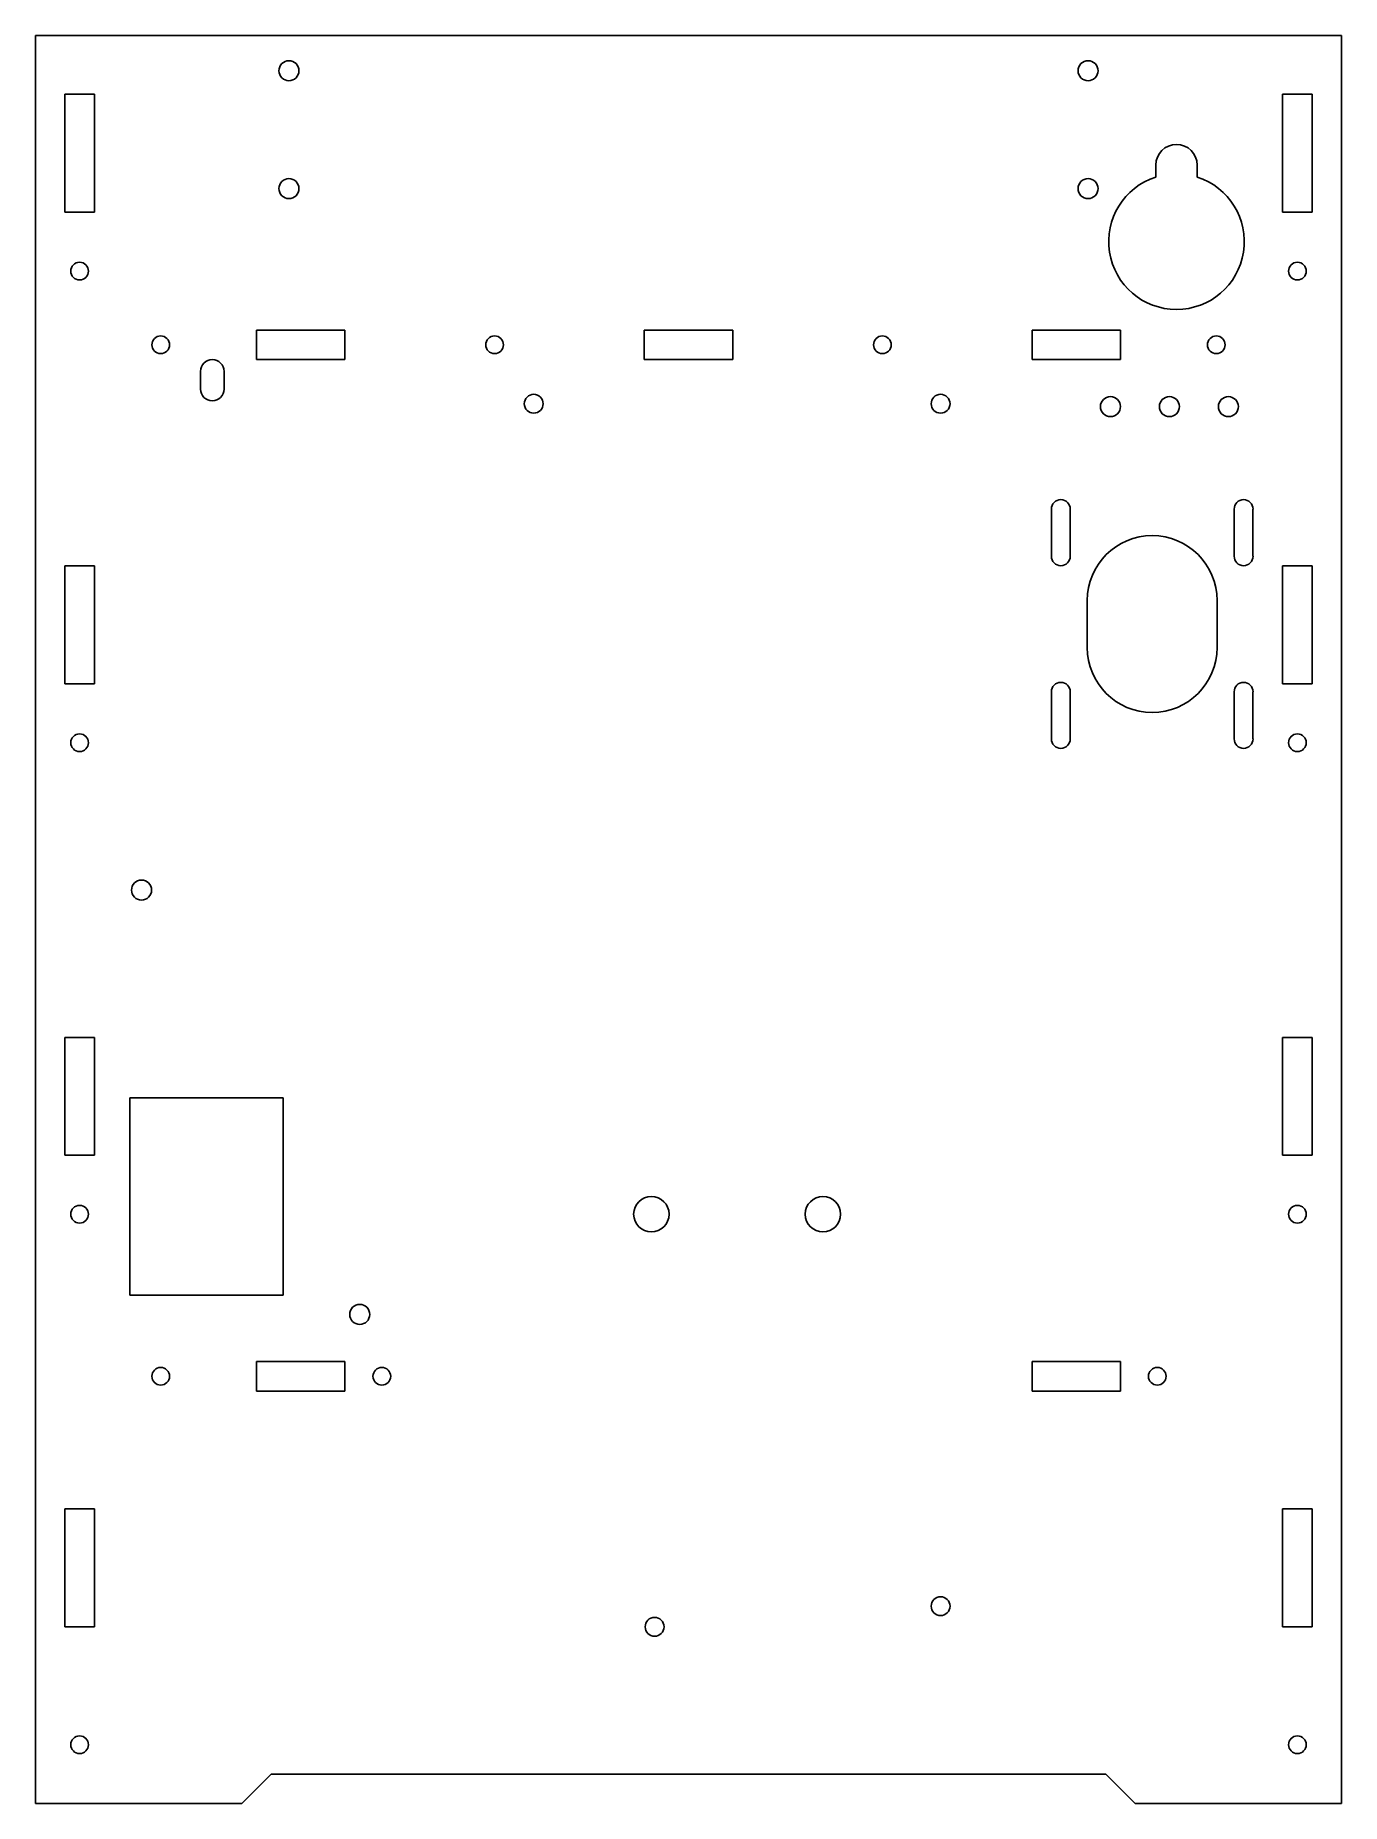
# Model space of a CAD drawing. Header units: millimetres. Extents: x -28 to 193, y -250 to 50.
import ezdxf

# ---------------------------------------------------------------- set-up
doc = ezdxf.new("R2010")
doc.units = ezdxf.units.MM

msp = doc.modelspace()

# ---------------------------------------------------------------- linework, layer by layer
at = {"color": 7, "linetype": 'Continuous', "lineweight": 25}
for p, q in [((193, 50), (-28.5, 50)), ((-28.5, 50), (-28.5, -250)), ((193, -250), (193, 50)), ((-23.5, 40), (-23.5, 20)), ((-18.5, 40), (-23.5, 40)), ((-18.5, 20), (-18.5, 40)), ((188, 40), (183, 40)), ((183, 40), (183, 20)), ((188, 20), (188, 40)), ((161.5, 28), (161.5, 25.95)), ((168.5, 25.95), (168.5, 28)), ((-23.5, 20), (-18.5, 20)), ((183, 20), (188, 20)), ((9, 0), (9, -5)), ((24, 0), (9, 0)), ((24, -5), (24, 0)), ((74.75, 0), (74.75, -5)), ((89.75, 0), (74.75, 0)), ((89.75, -5), (89.75, 0)), ((140.5, 0), (140.5, -5)), ((155.5, 0), (140.5, 0)), ((155.5, -5), (155.5, 0)), ((9, -5), (24, -5)), ((74.75, -5), (89.75, -5)), ((140.5, -5), (155.5, -5)), ((-0.5, -7), (-0.5, -10)), ((3.5, -10), (3.5, -7)), ((143.78, -30.37), (143.78, -38.37)), ((146.97, -38.37), (146.97, -30.37)), ((174.78, -30.37), (174.78, -38.37)), ((177.97, -38.37), (177.97, -30.37)), ((-23.5, -40), (-23.5, -60)), ((-18.5, -40), (-23.5, -40)), ((-18.5, -60), (-18.5, -40)), ((188, -40), (183, -40)), ((183, -40), (183, -60)), ((188, -60), (188, -40)), ((149.88, -45.87), (149.88, -53.87)), ((171.88, -53.87), (171.88, -45.87)), ((-23.5, -60), (-18.5, -60)), ((183, -60), (188, -60)), ((143.78, -61.37), (143.78, -69.37)), ((146.97, -69.37), (146.97, -61.37)), ((174.78, -61.37), (174.78, -69.37)), ((177.97, -69.37), (177.97, -61.37)), ((-23.5, -120), (-23.5, -140)), ((-18.5, -120), (-23.5, -120)), ((-18.5, -140), (-18.5, -120)), ((188, -120), (183, -120)), ((183, -120), (183, -140)), ((188, -140), (188, -120)), ((-12.5, -130.25), (-12.5, -163.75)), ((13.5, -130.25), (-12.5, -130.25)), ((13.5, -163.75), (13.5, -130.25)), ((-23.5, -140), (-18.5, -140)), ((183, -140), (188, -140)), ((-12.5, -163.75), (13.5, -163.75)), ((9, -175), (9, -180)), ((24, -175), (9, -175)), ((24, -180), (24, -175)), ((140.5, -175), (140.5, -180)), ((155.5, -175), (140.5, -175)), ((155.5, -180), (155.5, -175)), ((9, -180), (24, -180)), ((140.5, -180), (155.5, -180)), ((-23.5, -200), (-23.5, -220)), ((-18.5, -200), (-23.5, -200)), ((-18.5, -220), (-18.5, -200)), ((188, -200), (183, -200)), ((183, -200), (183, -220)), ((188, -220), (188, -200)), ((-23.5, -220), (-18.5, -220)), ((183, -220), (188, -220)), ((6.5, -250), (11.5, -245)), ((11.5, -245), (153, -245)), ((153, -245), (158, -250)), ((-28.5, -250), (6.5, -250)), ((158, -250), (193, -250))]:
    msp.add_line(p, q, dxfattribs=at)
for centre, radius in [((14.5, 44), 1.7), ((150, 44), 1.7), ((14.5, 24), 1.7), ((150, 24), 1.7), ((-21, 10), 1.5), ((185.5, 10), 1.5), ((-7.25, -2.5), 1.5), ((49.37, -2.5), 1.5), ((115.12, -2.5), 1.5), ((171.75, -2.5), 1.5), ((56, -12.5), 1.6), ((125, -12.5), 1.6), ((153.8, -12.99), 1.7), ((163.8, -12.99), 1.7), ((173.8, -12.99), 1.7), ((-21, -70), 1.5), ((185.5, -70), 1.5), ((-10.5, -95), 1.7), ((75.95, -150), 3), ((105.05, -150), 3), ((-21, -150), 1.5), ((185.5, -150), 1.5), ((26.5, -167), 1.7), ((-7.25, -177.5), 1.5), ((30.25, -177.5), 1.5), ((161.75, -177.5), 1.5), ((125, -216.5), 1.6), ((76.5, -220), 1.6), ((-21, -240), 1.5), ((185.5, -240), 1.5)]:
    msp.add_circle(centre, radius, dxfattribs=at)
for centre, radius, start, end in [((165, 28), 3.5, 0, 180), ((165, 15), 11.5, 107.7189, 72.2811), ((1.5, -7), 2, 0, 180), ((1.5, -10), 2, 180, 0), ((145.38, -30.37), 1.6, 0, 180), ((176.38, -30.37), 1.6, 0, 180), ((160.88, -45.87), 11, 0, 180), ((145.38, -38.37), 1.6, 180, 0), ((176.38, -38.37), 1.6, 180, 0), ((160.88, -53.87), 11, 180, 0), ((145.38, -61.37), 1.6, 0, 180), ((176.38, -61.37), 1.6, 0, 180), ((145.38, -69.37), 1.6, 180, 0), ((176.38, -69.37), 1.6, 180, 0)]:
    msp.add_arc(centre, radius, start, end, dxfattribs=at)

doc.saveas('drawing.dxf')
